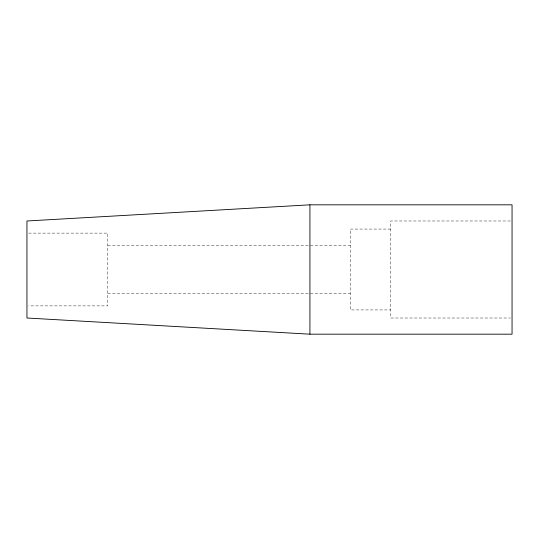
<?xml version="1.0" encoding="UTF-8"?>
<svg xmlns="http://www.w3.org/2000/svg" width="539" height="539" viewBox="0 0 539 539"><rect width="100%" height="100%" fill="white"/><g stroke="black" fill="none" stroke-linecap="round" stroke-linejoin="round"><path stroke-width="0.4" stroke-dasharray="2.69 2.02" d="M510.366 220.99L390.775 220.99L390.775 318.01L510.366 318.01M390.775 229.075L350.35 229.075L350.35 309.925L390.775 309.925M28.634 233.117L107.8 233.117L107.8 305.882L28.634 305.882M107.8 245.245L350.35 245.245M107.8 293.755L350.35 293.755"/><path stroke-width="0.81" d="M309.925 204.82L26.95 220.99L26.95 318.01L309.925 334.18L512.05 334.18L512.05 204.82L309.925 204.82L309.925 334.18"/></g></svg>
